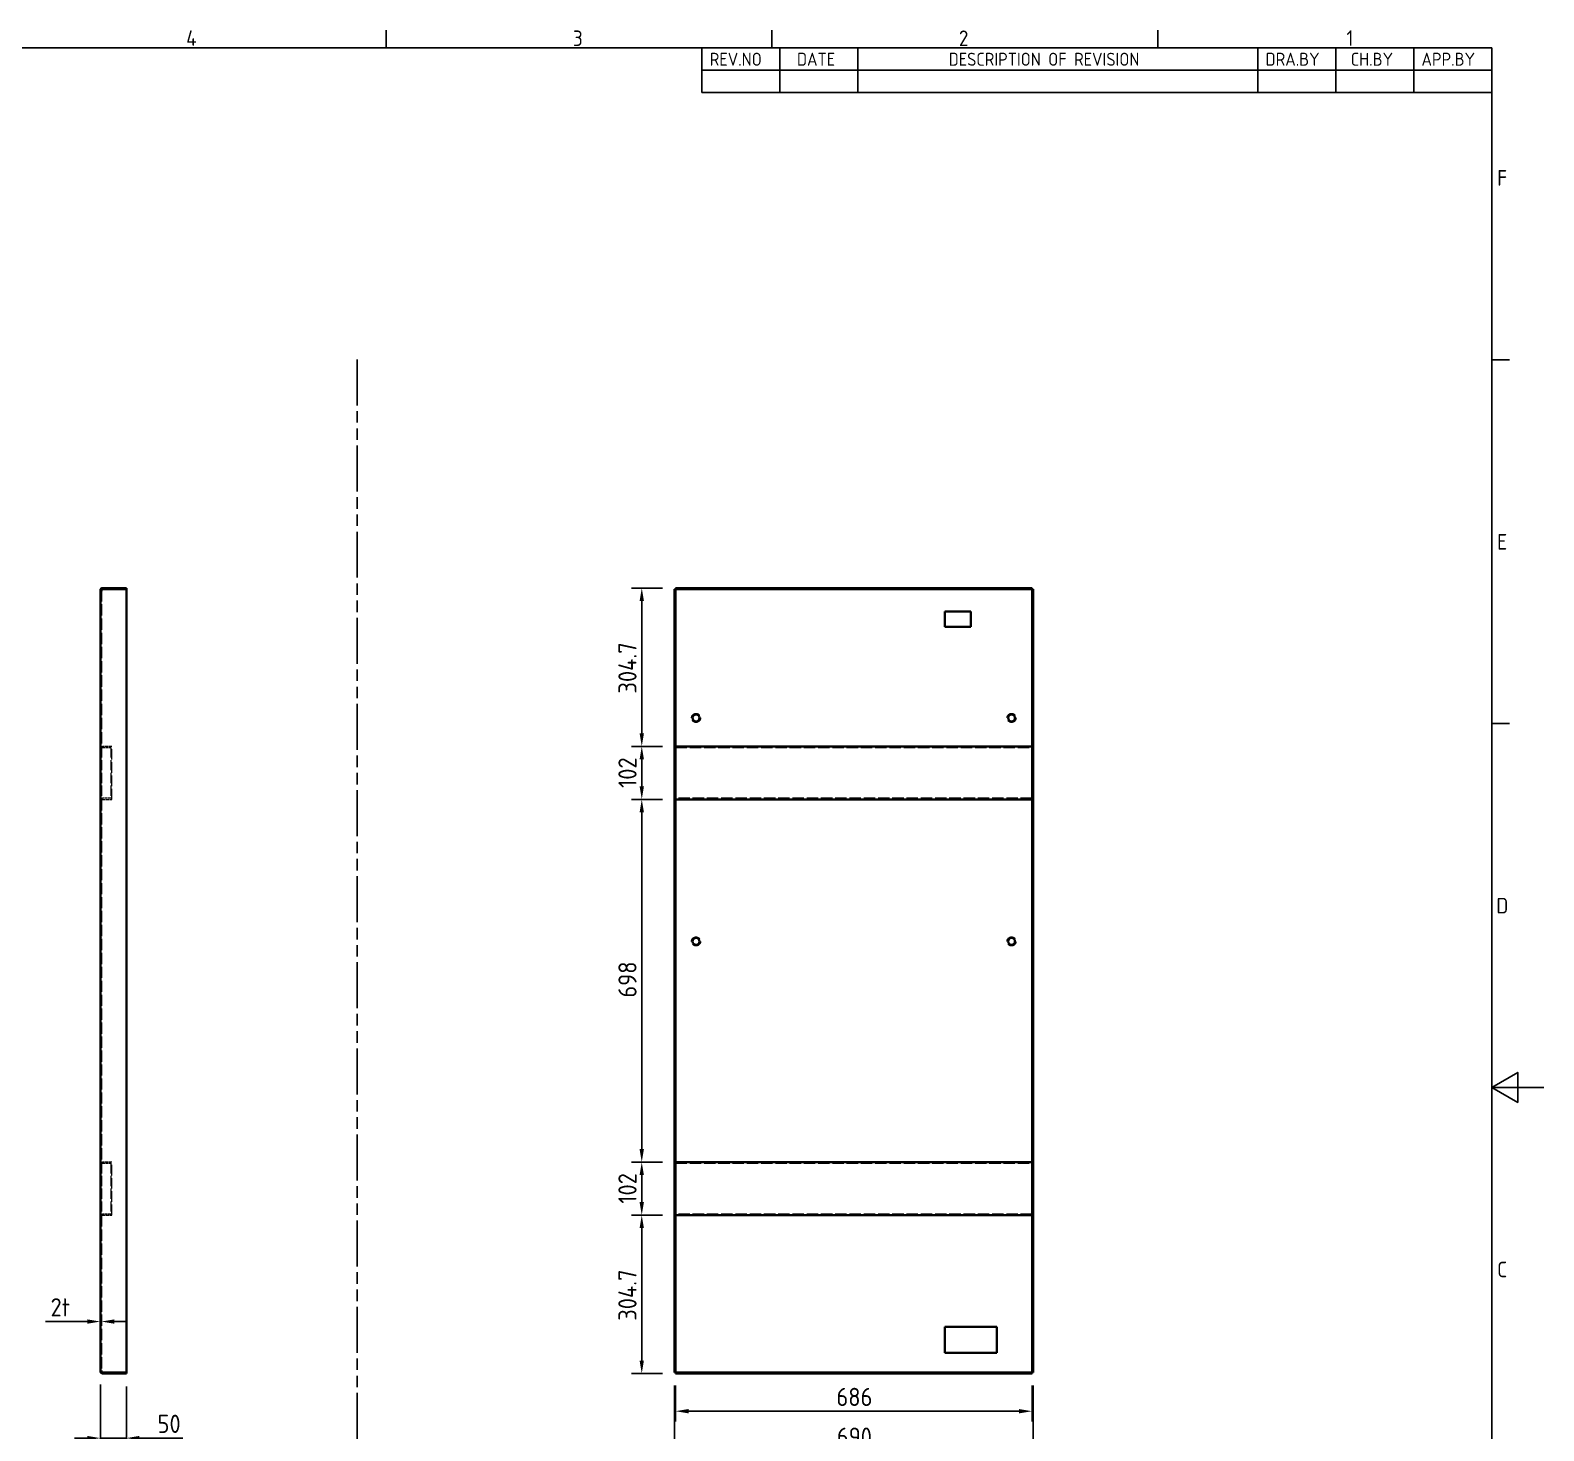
# Model space of a CAD drawing. Header units: millimetres. Extents: x 0 to 51860, y 0 to 5940.
# Drawn here: x 42050 to 44962, y 1439 to 4134 of the extents above; entities that cross this region are included whole.
import ezdxf

# ---------------------------------------------------------------- set-up
doc = ezdxf.new("R2010")
doc.units = ezdxf.units.MM
doc.header["$LTSCALE"] = 10
doc.linetypes.add('DASHED', pattern=[0.2067, 0.1654, -0.0413])
doc.linetypes.add('DOUBLE_DASH_CHAIN', pattern=[1.2403, 0.6614, -0.0827, 0.1654, -0.0827, 0.1654, -0.0827])
for name, color, linetype, lineweight in [('가려진 것(ISO)', 2, 'DASHED', 18), ('가시적인 것(ISO)', 3, 'Continuous', 40), ('경계(ISO)', 7, 'Continuous', 25), ('기호(ISO)', 5, 'Continuous', 25), ('스케치 형상(ISO)', 3, 'Continuous', 25), ('치수(ISO)', 2, 'Continuous', 25)]:
    doc.layers.add(name, color=color, linetype=linetype, lineweight=lineweight)
doc.styles.add('ISO ProportionalPSTEK', font='isocp.shx')
doc.styles.add('문자 텍스트_PSTEK_POSCO', font='isocp.shx')
doc.styles.add('치수 텍스트_PSTEK_POSCO', font='isocp.shx')
doc.dimstyles.new('치수_PSTEK_POSCO', dxfattribs={"dimscale": 10, "dimtxt": 3.5, "dimasz": 2.5, "dimexe": 2, "dimexo": 2.5, "dimgap": 1, "dimtad": 1, "dimrnd": 1e-08, "dimdsep": 46, "dimtxsty": '치수 텍스트_PSTEK_POSCO', "dimcen": 0.09, "dimdle": 10, "dimclrd": 7, "dimclre": 7, "dimclrt": 2, "dimadec": 1, "dimazin": 2, "dimtfac": 1, "dimtmove": 0, "dimatfit": 3, "dimfxl": 0, "dimtolj": 1, "dimlwd": -1, "dimlwe": -1, "dimarcsym": 0})

# ---------------------------------------------------------------- blocks, each defined once
blk = doc.blocks.new('*D295')
at = {"layer": 'Defpoints', "color": 0}
for p in [(43291.20504406952, 3060.931711266295), (43226.16885084924, 2756.231711266294), (43291.13433339138, 2756.231711266294)]:
    blk.add_point(p, dxfattribs=at)
at = {"layer": '치수(ISO)', "color": 7}
for p, q in [((43266.20504406952, 3060.931711266295), (43206.16885084924, 3060.931711266295)), ((43226.16885084924, 3035.931711266295), (43226.16885084924, 2781.231711266294)), ((43266.13433339138, 2756.231711266294), (43206.16885084924, 2756.231711266294))]:
    blk.add_line(p, q, dxfattribs=at)
for points in [[(43222.00218418258, 3035.931711266295), (43230.33551751591, 3035.931711266295), (43226.16885084924, 3060.931711266295)], [(43222.00218418258, 2781.231711266294), (43230.33551751591, 2781.231711266294), (43226.16885084924, 2756.231711266294)]]:
    blk.add_solid(points, dxfattribs=at)
at = {"layer": '치수(ISO)', "color": 2, "insert": (43198.66885084924, 2857.831711266294), "char_height": 35, "attachment_point": 4, "rotation": 90, "style": '치수 텍스트_PSTEK_POSCO'}
blk.add_mtext('\\A1;304.7', dxfattribs=at)
blk = doc.blocks.new('*D296')
at = {"layer": 'Defpoints', "color": 0}
for p in [(43226.16885084924, 2756.231711266294), (43291.13433339138, 2756.231711266294), (43291.13433339138, 2654.231711266294)]:
    blk.add_point(p, dxfattribs=at)
at = {"layer": '치수(ISO)', "color": 7}
for p, q in [((43266.13433339138, 2756.231711266294), (43206.16885084924, 2756.231711266294)), ((43226.16885084924, 2679.231711266294), (43226.16885084924, 2731.231711266294)), ((43266.13433339138, 2654.231711266294), (43206.16885084924, 2654.231711266294))]:
    blk.add_line(p, q, dxfattribs=at)
for points in [[(43222.00218418258, 2731.231711266294), (43230.33551751591, 2731.231711266294), (43226.16885084924, 2756.231711266294)], [(43222.00218418258, 2679.231711266294), (43230.33551751591, 2679.231711266294), (43226.16885084924, 2654.231711266294)]]:
    blk.add_solid(points, dxfattribs=at)
at = {"layer": '치수(ISO)', "color": 2, "insert": (43198.66540596735, 2676.280677801728), "char_height": 35, "attachment_point": 4, "rotation": 90, "style": '치수 텍스트_PSTEK_POSCO'}
blk.add_mtext('\\A1;102', dxfattribs=at)
blk = doc.blocks.new('*D297')
at = {"layer": 'Defpoints', "color": 0}
for p in [(43226.16885084924, 2654.231711266294), (43291.13433339138, 2654.231711266294), (43291.13433339138, 1956.231711266294)]:
    blk.add_point(p, dxfattribs=at)
at = {"layer": '치수(ISO)', "color": 7}
for p, q in [((43266.13433339138, 2654.231711266294), (43206.16885084924, 2654.231711266294)), ((43226.16885084924, 1981.231711266294), (43226.16885084924, 2629.231711266294)), ((43266.13433339138, 1956.231711266294), (43206.16885084924, 1956.231711266294))]:
    blk.add_line(p, q, dxfattribs=at)
for points in [[(43222.00218418258, 2629.231711266294), (43230.33551751591, 2629.231711266294), (43226.16885084924, 2654.231711266294)], [(43222.00218418258, 1981.231711266294), (43230.33551751591, 1981.231711266294), (43226.16885084924, 1956.231711266294)]]:
    blk.add_solid(points, dxfattribs=at)
at = {"layer": '치수(ISO)', "color": 2, "insert": (43198.66885084924, 2272.723316388156), "char_height": 35, "attachment_point": 4, "rotation": 90, "style": '치수 텍스트_PSTEK_POSCO'}
blk.add_mtext('\\A1;698', dxfattribs=at)
blk = doc.blocks.new('*D298')
at = {"layer": 'Defpoints', "color": 0}
for p in [(43226.16885084924, 1956.231711266294), (43291.13433339138, 1956.231711266294), (43291.13433339138, 1854.231711266294)]:
    blk.add_point(p, dxfattribs=at)
at = {"layer": '치수(ISO)', "color": 7}
for p, q in [((43266.13433339138, 1956.231711266294), (43206.16885084924, 1956.231711266294)), ((43226.16885084924, 1879.231711266294), (43226.16885084924, 1931.231711266294)), ((43266.13433339138, 1854.231711266294), (43206.16885084924, 1854.231711266294))]:
    blk.add_line(p, q, dxfattribs=at)
for points in [[(43222.00218418258, 1931.231711266294), (43230.33551751591, 1931.231711266294), (43226.16885084924, 1956.231711266294)], [(43222.00218418258, 1879.231711266294), (43230.33551751591, 1879.231711266294), (43226.16885084924, 1854.231711266294)]]:
    blk.add_solid(points, dxfattribs=at)
at = {"layer": '치수(ISO)', "color": 2, "insert": (43198.66540596735, 1876.280677801727), "char_height": 35, "attachment_point": 4, "rotation": 90, "style": '치수 텍스트_PSTEK_POSCO'}
blk.add_mtext('\\A1;102', dxfattribs=at)
blk = doc.blocks.new('*D299')
at = {"layer": 'Defpoints', "color": 0}
for p in [(43226.16885084924, 1854.231711266294), (43291.13433339138, 1854.231711266294), (43291.20504406952, 1549.531711266294)]:
    blk.add_point(p, dxfattribs=at)
at = {"layer": '치수(ISO)', "color": 7}
for p, q in [((43266.13433339138, 1854.231711266294), (43206.16885084924, 1854.231711266294)), ((43226.16885084924, 1574.531711266294), (43226.16885084924, 1829.231711266294)), ((43266.20504406952, 1549.531711266294), (43206.16885084924, 1549.531711266294))]:
    blk.add_line(p, q, dxfattribs=at)
for points in [[(43222.00218418258, 1829.231711266294), (43230.33551751591, 1829.231711266294), (43226.16885084924, 1854.231711266294)], [(43222.00218418258, 1574.531711266294), (43230.33551751591, 1574.531711266294), (43226.16885084924, 1549.531711266294)]]:
    blk.add_solid(points, dxfattribs=at)
at = {"layer": '치수(ISO)', "color": 2, "insert": (43198.66885084924, 1651.031711266294), "char_height": 35, "attachment_point": 4, "rotation": 90, "style": '치수 텍스트_PSTEK_POSCO'}
blk.add_mtext('\\A1;304.7', dxfattribs=at)
blk = doc.blocks.new('*D300')
at = {"layer": 'Defpoints', "color": 0}
for p in [(43291.1343333914, 1551.602421944413), (43977.1343333914, 1551.602421944413), (43977.1343333914, 1476.950315020615)]:
    blk.add_point(p, dxfattribs=at)
at = {"layer": '치수(ISO)', "color": 7}
for p, q in [((43291.1343333914, 1526.602421944413), (43291.1343333914, 1456.950315020615)), ((43977.1343333914, 1526.602421944413), (43977.1343333914, 1456.950315020615)), ((43316.1343333914, 1476.950315020615), (43952.1343333914, 1476.950315020615))]:
    blk.add_line(p, q, dxfattribs=at)
for points in [[(43316.1343333914, 1481.116981687282), (43316.1343333914, 1472.783648353949), (43291.1343333914, 1476.950315020615)], [(43952.1343333914, 1481.116981687282), (43952.1343333914, 1472.783648353949), (43977.1343333914, 1476.950315020615)]]:
    blk.add_solid(points, dxfattribs=at)
at = {"layer": '치수(ISO)', "color": 2, "insert": (43600.71897906069, 1504.450315020615), "char_height": 35, "attachment_point": 4, "style": '치수 텍스트_PSTEK_POSCO'}
blk.add_mtext('\\A1;686', dxfattribs=at)
blk = doc.blocks.new('*D301')
at = {"layer": 'Defpoints', "color": 0}
for p in [(43289.1343333914, 1551.602421944413), (43979.1343333914, 1551.602421944413), (43979.1343333914, 1400.499168441203)]:
    blk.add_point(p, dxfattribs=at)
at = {"layer": '치수(ISO)', "color": 7}
for p, q in [((43289.1343333914, 1526.602421944413), (43289.1343333914, 1380.499168441203)), ((43979.1343333914, 1526.602421944413), (43979.1343333914, 1380.499168441203)), ((43314.1343333914, 1400.499168441203), (43954.1343333914, 1400.499168441203))]:
    blk.add_line(p, q, dxfattribs=at)
for points in [[(43314.1343333914, 1404.66583510787), (43314.1343333914, 1396.332501774537), (43289.1343333914, 1400.499168441203)], [(43954.1343333914, 1404.66583510787), (43954.1343333914, 1396.332501774537), (43979.1343333914, 1400.499168441203)]]:
    blk.add_solid(points, dxfattribs=at)
at = {"layer": '치수(ISO)', "color": 2, "insert": (43601.51215898571, 1427.999168441203), "char_height": 35, "attachment_point": 4, "style": '치수 텍스트_PSTEK_POSCO'}
blk.add_mtext('\\A1;690', dxfattribs=at)
blk = doc.blocks.new('*D302')
at = {"layer": 'Defpoints', "color": 0}
for p in [(42184.5409141033, 1553.531711266294), (42234.5409141033, 1549.531711266294), (42234.5409141033, 1425.171430047762)]:
    blk.add_point(p, dxfattribs=at)
at = {"layer": '치수(ISO)', "color": 7}
for p, q in [((42184.5409141033, 1528.531711266294), (42184.5409141033, 1405.171430047762)), ((42234.5409141033, 1524.531711266294), (42234.5409141033, 1405.171430047762)), ((42159.5409141033, 1425.171430047762), (42134.5409141033, 1425.171430047762)), ((42184.5409141033, 1425.171430047762), (42234.5409141033, 1425.171430047762)), ((42259.5409141033, 1425.171430047762), (42343.06847315842, 1425.171430047762))]:
    blk.add_line(p, q, dxfattribs=at)
for points in [[(42159.5409141033, 1429.338096714429), (42159.5409141033, 1421.004763381096), (42184.5409141033, 1425.171430047762)], [(42259.5409141033, 1429.338096714429), (42259.5409141033, 1421.004763381096), (42234.5409141033, 1425.171430047762)]]:
    blk.add_solid(points, dxfattribs=at)
at = {"layer": '치수(ISO)', "color": 2, "insert": (42294.5409141033, 1452.671430047762), "char_height": 35, "attachment_point": 4, "style": '치수 텍스트_PSTEK_POSCO'}
blk.add_mtext('\\A1;50', dxfattribs=at)
blk = doc.blocks.new('*D303')
at = {"layer": 'Defpoints', "color": 0}
for p in [(42184.5409141033, 1649.450468454639), (42184.5409141033, 1644.254967581785), (42186.5409141033, 1644.254967581785)]:
    blk.add_point(p, dxfattribs=at)
at = {"layer": '치수(ISO)', "color": 7}
for p, q in [((42159.5409141033, 1649.450468454639), (42078.65213457574, 1649.450468454639)), ((42186.5409141033, 1649.450468454639), (42184.5409141033, 1649.450468454639)), ((42211.5409141033, 1649.450468454639), (42236.5409141033, 1649.450468454639))]:
    blk.add_line(p, q, dxfattribs=at)
for points in [[(42159.5409141033, 1653.617135121306), (42159.5409141033, 1645.283801787972), (42184.5409141033, 1649.450468454639)], [(42211.5409141033, 1653.617135121306), (42211.5409141033, 1645.283801787972), (42186.5409141033, 1649.450468454639)]]:
    blk.add_solid(points, dxfattribs=at)
at = {"layer": '치수(ISO)', "color": 2, "insert": (42088.65213457574, 1676.953913336529), "char_height": 35, "attachment_point": 4, "style": '치수 텍스트_PSTEK_POSCO'}
blk.add_mtext('\\A1;2t', dxfattribs=at)

msp = doc.modelspace()

# ---------------------------------------------------------------- linework, layer by layer
at = {"layer": '가려진 것(ISO)', "ltscale": 0.3808393180370331}
for p, q in [((43293.13433339138, 3058.931711266295), (43293.13433339138, 3060.931711266295)), ((43975.13433339138, 3058.931711266294), (43975.13433339138, 3060.931711266294)), ((43291.13433339138, 3056.931711266294), (43289.13433339138, 3056.931711266294)), ((43977.13433339138, 3056.931711266294), (43979.13433339138, 3056.931711266294)), ((42184.54091410315, 3015.931711266295), (42186.54091410315, 3015.931711266295)), ((42184.54091410315, 2985.931711266295), (42186.54091410315, 2985.931711266295)), ((42184.54091410315, 1639.531711266294), (42186.54091410315, 1639.531711266294)), ((42184.54091410315, 1589.531711266294), (42186.54091410315, 1589.531711266294)), ((42196.04091410326, 1549.531711266294), (42196.04091410326, 1551.531711266294)), ((42203.04091410326, 1549.531711266294), (42203.04091410326, 1551.531711266294)), ((43291.13433339138, 1553.531711266294), (43289.13433339138, 1553.531711266294)), ((43293.13433339138, 1551.531711266294), (43293.13433339138, 1549.531711266294)), ((43430.63433339138, 1549.531711266294), (43430.63433339138, 1551.531711266294)), ((43437.63433339138, 1549.531711266294), (43437.63433339138, 1551.531711266294)), ((43830.63433339138, 1549.531711266294), (43830.63433339138, 1551.531711266294)), ((43837.63433339138, 1549.531711266294), (43837.63433339138, 1551.531711266294)), ((43975.13433339138, 1551.531711266294), (43975.13433339138, 1549.531711266294)), ((43977.13433339138, 1553.531711266294), (43979.13433339138, 1553.531711266294))]:
    msp.add_line(p, q, dxfattribs=at)
at = {"layer": '가려진 것(ISO)', "ltscale": 13.22513961791992}
for p, q in [((42186.5409141033, 3056.931711266295), (42186.5409141033, 2756.231711266295)), ((42186.5409141033, 1854.231711266295), (42186.5409141033, 1553.531711266294))]:
    msp.add_line(p, q, dxfattribs=at)
at = {"layer": '가려진 것(ISO)', "ltscale": 0.5386295318603516}
for p, q in [((42186.54091410329, 2817.581711266294), (42184.54091410329, 2819.581711266294)), ((42186.54091410329, 2804.281711266295), (42184.54091410329, 2802.281711266295)), ((42186.54091410329, 2387.581711266294), (42184.54091410329, 2389.581711266295)), ((42186.54091410329, 2374.281711266294), (42184.54091410329, 2372.281711266295))]:
    msp.add_line(p, q, dxfattribs=at)
at = {"layer": '가려진 것(ISO)', "ltscale": 0.5982781052589417}
for p, q in [((42186.5409141033, 2756.231711266295), (42188.5409141033, 2756.231711266295)), ((42188.5409141033, 2754.231711266295), (42186.5409141033, 2754.231711266295)), ((42186.5409141033, 2656.231711266295), (42188.5409141033, 2656.231711266295)), ((42188.5409141033, 2654.231711266294), (42186.5409141033, 2654.231711266294)), ((42186.5409141033, 1956.231711266294), (42188.5409141033, 1956.231711266294)), ((42188.5409141033, 1954.231711266295), (42186.5409141033, 1954.231711266295)), ((42186.5409141033, 1856.231711266294), (42188.5409141033, 1856.231711266294)), ((42188.5409141033, 1854.231711266295), (42186.5409141033, 1854.231711266295))]:
    msp.add_line(p, q, dxfattribs=at)
at = {"layer": '가려진 것(ISO)', "ltscale": 11.85292720794678}
for p, q in [((42186.5409141033, 2754.231711266295), (42186.5409141033, 2656.231711266294)), ((42204.5409141033, 2754.231711266295), (42204.5409141033, 2656.231711266294)), ((42186.5409141033, 1954.231711266295), (42186.5409141033, 1856.231711266294)), ((42204.5409141033, 1954.231711266295), (42204.5409141033, 1856.231711266294))]:
    msp.add_line(p, q, dxfattribs=at)
at = {"layer": '가려진 것(ISO)', "ltscale": 3.428353786468506}
for p, q in [((42206.5409141033, 2756.231711266295), (42188.5409141033, 2756.231711266295)), ((42188.5409141033, 2654.231711266294), (42206.5409141033, 2654.231711266295)), ((42206.5409141033, 1956.231711266294), (42188.5409141033, 1956.231711266294)), ((42188.5409141033, 1854.231711266295), (42206.5409141033, 1854.231711266295))]:
    msp.add_line(p, q, dxfattribs=at)
at = {"layer": '가려진 것(ISO)', "ltscale": 3.047414541244507}
for p, q in [((42188.5409141033, 2754.231711266295), (42204.5409141033, 2754.231711266295)), ((42204.5409141033, 2656.231711266294), (42188.5409141033, 2656.231711266294)), ((42188.5409141033, 1954.231711266295), (42204.5409141033, 1954.231711266295)), ((42204.5409141033, 1856.231711266294), (42188.5409141033, 1856.231711266294))]:
    msp.add_line(p, q, dxfattribs=at)
at = {"layer": '가려진 것(ISO)', "ltscale": 12.33671951293945}
for p, q in [((42206.5409141033, 2654.231711266295), (42206.5409141033, 2756.231711266295)), ((42206.5409141033, 1854.231711266295), (42206.5409141033, 1956.231711266294))]:
    msp.add_line(p, q, dxfattribs=at)
at = {"layer": '가려진 것(ISO)', "ltscale": 13.27527809143066}
for p, q in [((43291.13433339138, 2754.231711266295), (43977.13433339138, 2754.231711266295)), ((43977.13433339138, 2656.231711266294), (43291.13433339138, 2656.231711266294)), ((43291.13433339138, 1954.231711266294), (43977.13433339138, 1954.231711266294)), ((43977.13433339138, 1856.231711266294), (43291.13433339138, 1856.231711266294))]:
    msp.add_line(p, q, dxfattribs=at)
at = {"layer": '가려진 것(ISO)', "ltscale": 12.98797988891602}
msp.add_line((42186.5409141033, 2654.231711266294), (42186.5409141033, 1956.231711266294), dxfattribs=at)
at = {"layer": '가려진 것(ISO)', "ltscale": 13.14696502685547}
for centre in [(43330.63433339138, 2810.931711266294), (43937.63433339138, 2810.931711266294), (43330.63433339138, 2380.931711266294), (43937.63433339138, 2380.931711266294)]:
    msp.add_circle(centre, 8.650000000000002, dxfattribs=at)
at = {"layer": '가시적인 것(ISO)'}
for p, q in [((42234.5409141033, 3060.931711266295), (42188.5409141033, 3060.931711266295)), ((42188.5409141033, 3058.931711266295), (42188.5409141033, 3060.931711266295)), ((42188.5409141033, 3058.931711266295), (42234.5409141033, 3058.931711266295)), ((42188.5409141033, 3058.861000588176), (42234.5409141033, 3058.861000588176)), ((42188.5409141033, 3056.931711266295), (42188.5409141033, 3058.861000588176)), ((42234.5409141033, 3058.931711266295), (42234.5409141033, 3060.931711266295)), ((42234.5409141033, 3058.861000588176), (42234.5409141033, 1551.602421944413)), ((43289.1343333914, 3058.861000588176), (43289.1343333914, 1551.602421944413)), ((43291.1343333914, 3058.861000588176), (43289.1343333914, 3058.861000588176)), ((43291.1343333914, 3058.861000588176), (43291.1343333914, 1551.602421944413)), ((43977.06362271329, 3060.931711266294), (43291.20504406952, 3060.931711266295)), ((43291.20504406952, 3058.931711266295), (43291.20504406952, 3060.931711266295)), ((43977.06362271329, 3058.931711266294), (43291.20504406952, 3058.931711266295)), ((43293.13433339138, 3056.931711266294), (43293.13433339138, 3058.931711266294)), ((43975.13433339138, 3056.931711266294), (43975.13433339138, 3058.931711266294)), ((43977.06362271329, 3058.931711266294), (43977.06362271329, 3060.931711266294)), ((43977.1343333914, 1551.602421944413), (43977.1343333914, 3058.861000588176)), ((43977.1343333914, 3058.861000588176), (43979.1343333914, 3058.861000588176)), ((43979.1343333914, 1551.602421944413), (43979.1343333914, 3058.861000588176)), ((42184.5409141033, 1553.531711266294), (42184.5409141033, 3056.931711266295)), ((42188.5409141033, 3056.931711266295), (42184.5409141033, 3056.931711266295)), ((43293.13433339138, 3056.931711266294), (43291.13433339138, 3056.931711266294)), ((43975.13433339138, 3056.931711266294), (43977.13433339138, 3056.931711266294)), ((43809.13433339138, 2985.931711266295), (43809.13433339138, 3015.931711266295)), ((43809.13433339138, 3015.931711266295), (43859.13433339138, 3015.931711266295)), ((43859.13433339138, 3015.931711266295), (43859.13433339138, 2985.931711266295)), ((43859.13433339138, 2985.931711266295), (43809.13433339138, 2985.931711266295)), ((43977.13433339138, 2756.231711266295), (43291.13433339138, 2756.231711266294)), ((43291.13433339138, 2654.231711266295), (43977.13433339138, 2654.231711266295)), ((43977.13433339138, 1956.231711266294), (43291.13433339138, 1956.231711266294)), ((43291.13433339139, 1854.231711266294), (43977.13433339138, 1854.231711266294)), ((43809.13433339138, 1589.531711266294), (43809.13433339138, 1639.531711266294)), ((43809.13433339138, 1639.531711266294), (43909.13433339138, 1639.531711266294)), ((43909.13433339138, 1639.531711266294), (43909.13433339138, 1589.531711266294)), ((43909.13433339138, 1589.531711266294), (43809.13433339138, 1589.531711266294)), ((42184.5409141033, 1553.531711266294), (42188.5409141033, 1553.531711266294)), ((42188.5409141033, 1551.602421944413), (42188.5409141033, 1553.531711266294)), ((42234.5409141033, 1551.602421944413), (42188.5409141033, 1551.602421944413)), ((42188.5409141033, 1551.531711266294), (42234.5409141033, 1551.531711266294)), ((42188.5409141033, 1551.531711266294), (42188.5409141033, 1549.531711266294)), ((42188.5409141033, 1549.531711266294), (42234.5409141033, 1549.531711266294)), ((42234.5409141033, 1551.531711266294), (42234.5409141033, 1549.531711266294)), ((43291.1343333914, 1551.602421944413), (43289.1343333914, 1551.602421944413)), ((43293.13433339138, 1553.531711266294), (43291.13433339138, 1553.531711266294)), ((43291.20504406952, 1551.531711266294), (43977.06362271329, 1551.531711266294)), ((43291.20504406952, 1551.531711266294), (43291.20504406952, 1549.531711266294)), ((43291.20504406952, 1549.531711266294), (43977.06362271329, 1549.531711266294)), ((43293.13433339138, 1553.531711266294), (43293.13433339138, 1551.531711266294)), ((43975.13433339138, 1553.531711266294), (43975.13433339138, 1551.531711266294)), ((43975.13433339138, 1553.531711266294), (43977.13433339138, 1553.531711266294)), ((43977.06362271329, 1551.531711266294), (43977.06362271329, 1549.531711266294)), ((43977.1343333914, 1551.602421944413), (43979.1343333914, 1551.602421944413))]:
    msp.add_line(p, q, dxfattribs=at)
for centre in [(43330.63433339138, 2810.931711266294), (43937.63433339138, 2810.931711266294), (43330.63433339138, 2380.931711266294), (43937.63433339138, 2380.931711266294)]:
    msp.add_circle(centre, 6.65, dxfattribs=at)
for centre, radius, start, end in [((42188.5409141033, 3056.931711266295), 4.000000000000341, 90, 180), ((42188.5409141033, 3056.931711266295), 1.999999999999982, 90, 180), ((42188.5409141033, 1553.531711266294), 4.00000000000005, 180, 270), ((42188.5409141033, 1553.531711266294), 1.999999999999982, 180, 270)]:
    msp.add_arc(centre, radius, start, end, dxfattribs=at)
at = {"layer": '경계(ISO)'}
for p, q in [((42734.17023559577, 4100), (42734.17023559577, 4134.000015258789)), ((43476.67015930182, 4100), (43476.67015930182, 4134.000015258789)), ((44219.17008300788, 4100), (44219.17008300788, 4134.000015258789)), ((39121.67023559577, 4100), (44861.67038818366, 4100)), ((44861.67038818366, 4100), (44861.67038818366, 100)), ((44861.67038818366, 3500), (44895.67040344245, 3500)), ((44861.67038818366, 2800), (44895.67040344245, 2800))]:
    msp.add_line(p, q, dxfattribs=at)
at = {"layer": '경계(ISO)', "flags": 128}
msp.add_lwpolyline([(44961.67038818366, 2100), (44861.67038818366, 2100), (44911.67038818366, 2128.867530822754), (44911.67038818366, 2071.132469177246), (44861.67038818366, 2100)], dxfattribs=at)
at = {"layer": '기호(ISO)'}
for p, q in [((43341.67038818366, 4100), (44861.67038818366, 4100)), ((43341.67038818366, 4100), (43341.67038818366, 4057.2)), ((43491.67038818366, 4100), (43491.67038818366, 4057.2)), ((43641.67038818366, 4100), (43641.67038818366, 4057.2)), ((44411.67038818366, 4100), (44411.67038818366, 4057.2)), ((44561.67038818366, 4100), (44561.67038818366, 4057.2)), ((44711.67038818366, 4100), (44711.67038818366, 4057.2)), ((44861.67038818366, 4100), (44861.67038818366, 4057.2)), ((43341.67038818366, 4057.2), (44861.67038818366, 4057.2)), ((43341.67038818366, 4057.2), (43341.67038818366, 4014.400000000001)), ((43491.67038818366, 4057.2), (43491.67038818366, 4014.400000000001)), ((43641.67038818366, 4057.2), (43641.67038818366, 4014.400000000001)), ((44411.67038818366, 4057.2), (44411.67038818366, 4014.400000000001)), ((44561.67038818366, 4057.2), (44561.67038818366, 4014.400000000001)), ((44711.67038818366, 4057.2), (44711.67038818366, 4014.400000000001)), ((44861.67038818366, 4057.2), (44861.67038818366, 4014.400000000001)), ((43341.67038818366, 4014.400000000001), (44861.67038818366, 4014.400000000001))]:
    msp.add_line(p, q, dxfattribs=at)
at = {"layer": '스케치 형상(ISO)', "color": 6, "linetype": 'DOUBLE_DASH_CHAIN', "ltscale": 13.35978412628174}
msp.add_line((42678.35487805968, 3500.613144560242), (42678.35487805968, 1180.793549203464), dxfattribs=at)

# ---------------------------------------------------------------- texts
at = {"layer": '경계(ISO)', "color": 2, "char_height": 30.0000011920929, "attachment_point": 7, "style": '문자 텍스트_PSTEK_POSCO'}
for s, insert in [('4', (42349.58292891747, 4104)), ('3', (43093.74562209017, 4103.713945155963)), ('2', (43836.24562209017, 4103.713945155963)), ('1', (44582.08888833887, 4104)), ('F', (44872.11563079741, 3834.999999403954)), ('E', (44872.11563079741, 3134.713944559917)), ('D', (44870.45293762472, 2434.713944559917)), ('C', (44872.11563079741, 1734.713944559917))]:
    msp.add_mtext(s, dxfattribs=dict(at, insert=insert))
at = {"layer": '기호(ISO)', "color": 2, "char_height": 25, "attachment_point": 7, "style": 'ISO ProportionalPSTEK'}
for s, insert in [('REV.NO', (43356.94154520995, 4065.831824209448)), ('DATE', (43524.81270591202, 4065.831824209448)), ('DESCRIPTION OF REVISION', (43816.74059251729, 4065.831824209448)), ('DRA.BY', (44426.42772773686, 4065.831824209448)), ('CH.BY', (44590.31330326977, 4065.831824209448)), ('APP.BY', (44726.44772778806, 4065.831824209448))]:
    msp.add_mtext(s, dxfattribs=dict(at, insert=insert))

# ---------------------------------------------------------------- dimensions: what is measured, and where the dimension line sits
at = {"layer": '치수(ISO)', "color": 7}
for base, p1, p2, angle, picture, middle in [((43226.16885084924, 2756.231711266294), (43291.20504406952, 3060.931711266295), (43291.13433339138, 2756.231711266294), 90, '*D295', (43226.16885084924, 2908.581711266294)), ((43226.16885084924, 2756.231711266294), (43291.13433339138, 2654.231711266294), (43291.13433339138, 2756.231711266294), 90, '*D296', (43226.16885084924, 2705.331711266295)), ((43226.16885084924, 2654.231711266294), (43291.13433339138, 1956.231711266294), (43291.13433339138, 2654.231711266294), 90, '*D297', (43226.16885084924, 2305.331711266294)), ((43226.16885084924, 1956.231711266294), (43291.13433339138, 1854.231711266294), (43291.13433339138, 1956.231711266294), 90, '*D298', (43226.16885084924, 1905.331711266294)), ((43226.16885084924, 1854.231711266294), (43291.20504406952, 1549.531711266294), (43291.13433339138, 1854.231711266294), 90, '*D299', (43226.16885084924, 1701.781711266294)), ((43979.1343333914, 1400.499168441203), (43289.1343333914, 1551.602421944413), (43979.1343333914, 1551.602421944413), 180, '*D301', (43634.1343333914, 1400.499168441203)), ((43977.1343333914, 1476.950315020615), (43291.1343333914, 1551.602421944413), (43977.1343333914, 1551.602421944413), 180, '*D300', (43634.1343333914, 1476.950315020615))]:
    dim = msp.add_linear_dim(base=base, p1=p1, p2=p2, angle=angle, dimstyle='치수_PSTEK_POSCO', override={"dimdec": 2, "dimtp": 0, "dimtm": -0, "dimtdec": 2, "dimtofl": 0, "dimatfit": 1}, dxfattribs=at)
    dim.commit()
    dim.dimension.update_dxf_attribs({"geometry": picture, "text_midpoint": middle, "dimtype": 160})
dim = msp.add_linear_dim(base=(42184.5409141033, 1649.450468454639), p1=(42186.5409141033, 1644.254967581785), p2=(42184.5409141033, 1644.254967581785), angle=180, text='<>t', dimstyle='치수_PSTEK_POSCO', override={"dimdec": 2, "dimse1": 1, "dimse2": 1, "dimtp": 0, "dimtm": -0, "dimtdec": 2, "dimtofl": 1, "dimatfit": 1}, dxfattribs=at)
dim.commit()
dim.dimension.update_dxf_attribs({"geometry": '*D303', "text_midpoint": (42106.59652433952, 1649.450468454639), "dimtype": 160})
dim = msp.add_linear_dim(base=(42234.5409141033, 1425.171430047762), p1=(42184.5409141033, 1553.531711266294), p2=(42234.5409141033, 1549.531711266294), dimstyle='치수_PSTEK_POSCO', override={"dimdec": 2, "dimtp": 0, "dimtm": -0, "dimtdec": 2, "dimtofl": 1, "dimatfit": 1}, dxfattribs=at)
dim.commit()
dim.dimension.update_dxf_attribs({"geometry": '*D302', "text_midpoint": (42313.80469363086, 1425.171430047762), "dimtype": 160})

doc.saveas('drawing.dxf')
